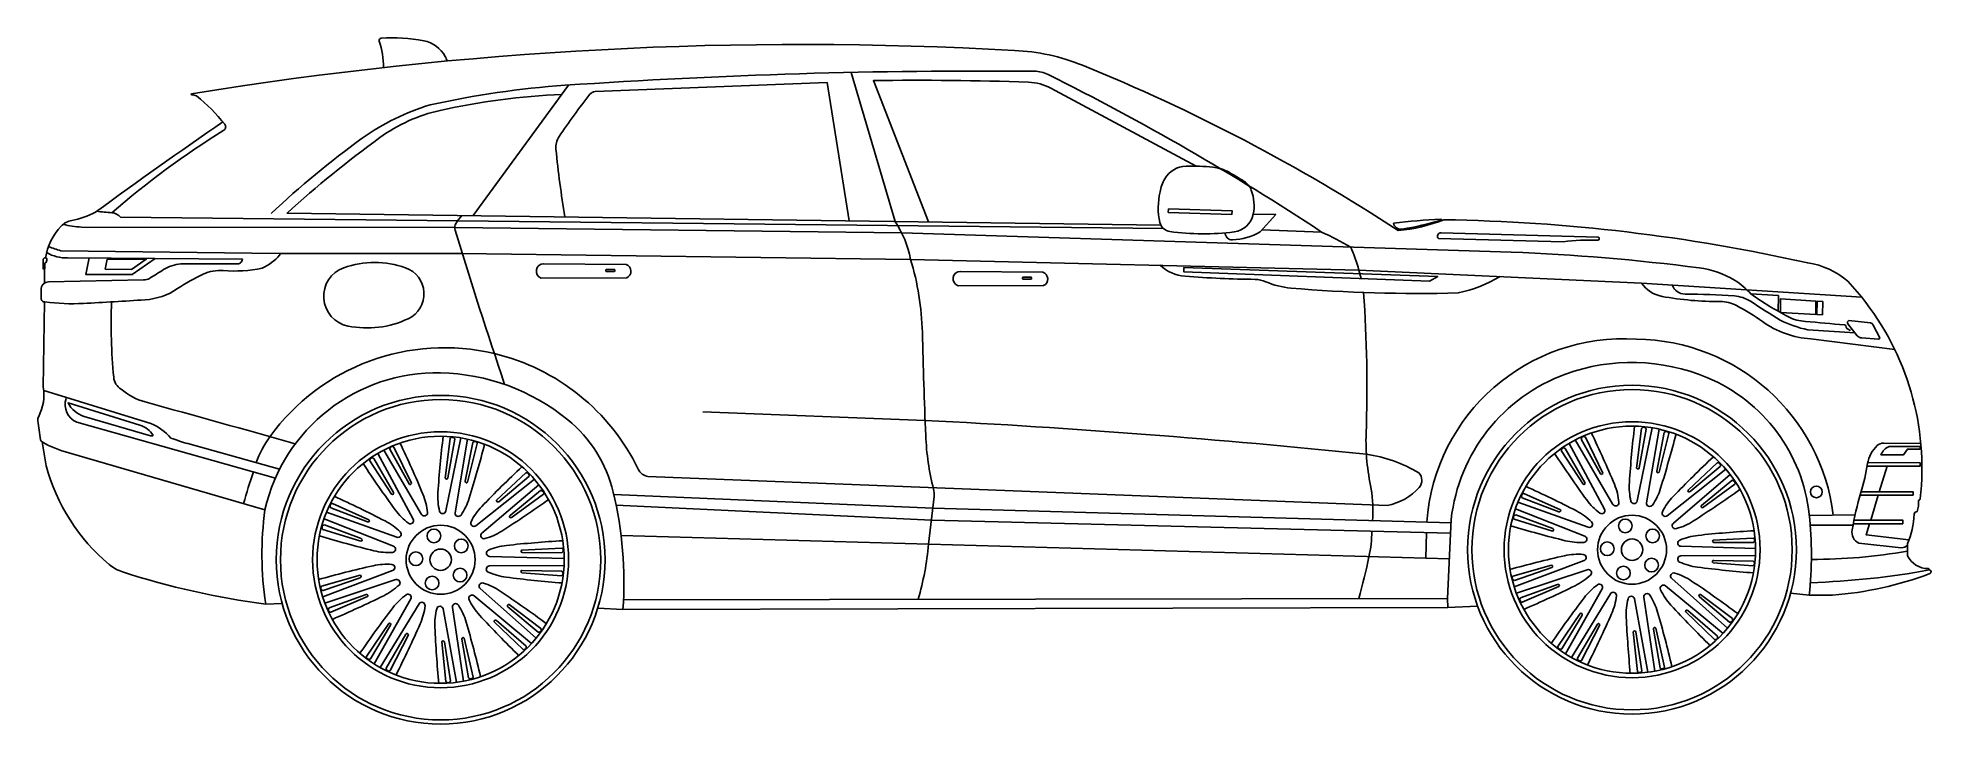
# Model space of a CAD drawing. Header units: millimetres. Extents: x 1216 to 6196, y 0 to 1806.
import ezdxf

# ---------------------------------------------------------------- set-up
doc = ezdxf.new("R2010")
doc.units = ezdxf.units.MM
doc.layers.add('ceco.net 518 - Rango Rover Velar - side', color=7, linetype='Continuous')

msp = doc.modelspace()

# ---------------------------------------------------------------- linework, layer by layer
at = {"layer": 'ceco.net 518 - Rango Rover Velar - side'}
for points in [[(2125.1, 1727.4, 0.071099), (2113.8, 1797.2, -0.487197), (2119, 1804.7, -0.060858), (2231.1, 1797.8, -0.22901), (2287.1, 1756.6, -0.041097), (2292.3, 1744.6, 0.720031)], [(1243.7, 1256.6, 0.029015), (1275.7, 1245.5), (1850.3, 1237.9), (2330.1, 1238.5), (3511.6, 1222.8), (4691, 1194.8), (5434.6, 1160.4), (6013.6, 1123.1), (5977.1, 1165, 0.146824), (5871.7, 1213.3, 0.051742), (4914.5, 1327, -0.070576), (4794.4, 1298.5, 0.048682), (3963.8, 1733.4, 0.085657), (3784.7, 1772.4, 0.054696), (1619.5, 1658.1, 0.822417), (1619.7, 1655.9, -0.086407), (1633, 1652.7, -0.054883), (1707.4, 1578.4, -0.450851), (1704.6, 1562.3, 0.041565), (1410.5, 1345.2)], [(4436.6, 1300.8), (4592.8, 1294.7, 0.030331), (3873.3, 1709, 0.113311), (3837, 1717.7, 0.019384), (2602.6, 1680.7, 0.037645), (2247.8, 1629.2, 0.083477), (2068.9, 1541.3, 0.034092), (1829.5, 1343.2)], [(3355.4, 1714.7), (3470.6, 1322.5, -0.099873), (3511.6, 1222.8, -0.067317), (3542.5, 1030.5, 0.003856), (3551.4, 759.5, 0.051365), (3571.8, 618.3, -0.079264), (3573.5, 599.1), (3559, 473.6, -0.046911), (3531.5, 328.5)], [(4262.9, 1467.9), (3880.7, 1672.8, 0.116499), (3821.7, 1688.9, 0.012103), (3413.8, 1693.2), (3558.8, 1321.3)], [(4170, 1313), (1871.1, 1344.7, -0.027194), (2115, 1543, -0.103028), (2273.8, 1614.5, -0.042992), (2593.9, 1656.9)], [(3350.1, 1324.2), (3292.3, 1687.9), (2681.7, 1664.4, 0.203829), (2668, 1657, 0.020407), (2587, 1545.6, 0.172258), (2578.7, 1512.4, 0.018912), (2602.3, 1334.6)], [(1702.3, 1584.7, 0.006541), (1367.2, 1347, -0.076118), (1305, 1325.2, 0.159682), (1276.7, 1309.8, 0.14741), (1235.7, 1227.1, -0.219228), (1238.7, 1225.8, -0.083212), (1238.3, 1216, -0.434322), (1236.6, 1214.9, 0.494532), (1234.4, 1213.2), (1234.4, 1198.9, -0.390523), (1232.7, 1196.9), (1233, 1160)], [(4167.9, 1400.1, 0.118688), (4167.5, 1319.9, 0.309511), (4193.6, 1296.1, 0.066479), (4363, 1295, 0.322443), (4412.9, 1341.4, 0.139349), (4407.8, 1404.8, 0.160873), (4389.3, 1427.9, 0.018601), (4349.3, 1451.8, 0.100008), (4306.5, 1465.2, 0.031922), (4236.2, 1467.9, 0.261796), (4180.4, 1434.7, 0.08877), (4167.9, 1400.1, 25.864989)], [(4176.9, 1304), (1433.1, 1334.2, 0.174665), (1410.5, 1345.2, 0.003411), (1370.3, 1349.2)], [(1282.3, 1314.9, 0.067005), (1330.3, 1307.9), (2312.2, 1306.4), (3488.2, 1292.2), (5091.4, 1241.7, -0.023244), (5586.1, 1200.3, -0.10318), (5679.2, 1167.9, -0.078993), (5722, 1131.9)], [(2330.6, 1338.4), (2319.9, 1324.5), (2313.3, 1313.5, 0.153123), (2313.2, 1299.2, 0.006643), (2443.5, 893.8, 0.718943)], [(4412.9, 1341.4), (4472.3, 1340.8), (4431.6, 1295.2, -0.117226), (4358.1, 1273.9, -0.435366), (4339.1, 1292.4, -0.977342)], [(4592.8, 1294.7, -0.022127), (4669.3, 1255, -0.040572), (4691, 1194.8), (4696.5, 1172.4)], [(1238.7, 1240.9, 0.1587), (1293.8, 1227.1), (1753.8, 1223.4, -0.473464), (1737.3, 1211), (1591.9, 1210.7, 0.126361), (1546.1, 1195.7, -0.004735), (1509.3, 1172.8, -0.144364), (1493.7, 1168.7), (1244, 1163.6, 0.42431), (1224.4, 1142.4), (1224.4, 1120.3, 0.423955), (1234.3, 1110.7, 0.044928), (1335.3, 1106.8, 0.004326), (1497.8, 1116.4, 0.132652), (1583.3, 1145.8, -0.041131), (1650.8, 1183.9, -0.128116), (1703.2, 1193.2, 0.070872), (1806, 1199.7, 0.102073), (1851.6, 1233.5, 0.562387), (1850.3, 1237.9)], [(1235.7, 1227.1, 0.454285), (1229.5, 1220.8), (1229.5, 1198.9, 0.354126), (1232.7, 1196.9)], [(2020.7, 1200.7, 0.761501), (2031.6, 1047.3, 0.161309), (2189.9, 1066.6, 0.672073), (2182.7, 1200.7, 0.16821), (2020.7, 1200.7, 1.102637)], [(5062.8, 1177.6, -0.08085), (4952.2, 1134.4, -0.027462), (4511.7, 1147.3, -0.082439), (4446.1, 1163.9, 0.099924), (4417.9, 1170.1, -0.014928), (4233.7, 1178.3, -0.172205), (4168.2, 1207.2)], [(6100.5, 985.9), (5879.6, 1013.6, -0.138027), (5752.7, 1059.1, 0.03345), (5684.3, 1101.2, 0.122938), (5641.6, 1111.7, -0.046738), (5488.3, 1125.4, -0.200313), (5434.6, 1160.4, 0.529153)], [(5996.1, 1029.4), (5871.6, 1037.6, -0.060865), (5799.4, 1062.6, -0.001604), (5720.7, 1112.6, 0.124846), (5678.8, 1126.5, 0.016326), (5548.9, 1131.6, -0.311658), (5515.1, 1155.3)], [(1233.3, 1110.7), (1229.6, 886.7, -0.165939), (1217.8, 809.8, 0.151755), (1215.8, 798.5, 0.010364), (1223, 748, 0.237498), (1227.1, 742.4, 0.125379)], [(1409.3, 1110.8, 0.031721), (1415.1, 912.7, 0.237411), (1434.7, 881.4, 0.113253), (1497.5, 847.7, -0.00261), (1892.7, 737.2)], [(4703.3, 1135.7, -0.026326), (4709.9, 765, 0.064158), (4723.6, 618.6, -0.058336), (4726.8, 535.3, 0.322072)], [(5984.1, 1036.8, -0.119065), (5980.9, 1037.1, -0.268729), (5971.8, 1047.6, 0.33744), (5968.4, 1050.6, -0.005764), (5865.6, 1059.7, -0.113034), (5820.9, 1071.4, -0.034304), (5722, 1131.9), (5794.6, 1127.7), (5794.2, 1085.9)], [(5881.2, 433.3, 0.043652), (6133.8, 455.2), (6133.8, 474.5, 0.102222), (6151.3, 552, -0.341102), (6159.6, 559.7, 0.093809), (6163.1, 586.9, -0.355918), (6165.3, 590, 0.293374), (6167.5, 592.4, 0.200635), (6013.6, 1123.1)], [(4869.3, 531.3, -0.411698), (5421.3, 1012.9, -0.375732), (5938.9, 549.6)], [(1789.6, 688.1, -0.055878), (1825.9, 756.2, -0.303334), (2416.5, 974.9, -0.225163), (2795.1, 670.5, 0.240222), (2820.4, 651.3), (4765, 575.5, 0.17124), (4849.7, 623, 0.393309), (4848.6, 661, 0.104427), (4710.6, 710, 0.01292), (3549.8, 799.2), (2965.4, 821.3)], [(2756.3, 327.3), (4924.1, 330.5), (4933.7, 538.7, -0.284759), (5234.3, 920.7, -0.188586), (5606.6, 912, -0.27318), (5875.6, 551.8, -0.054018), (5875.6, 339.3), (5826.6, 344.7)], [(1815, 316, -0.072298), (1813, 564.2, -0.355985), (2275, 924.2, -0.167002), (2609.4, 801, -0.164223), (2729.2, 610.5, -0.076734), (2754.8, 301.3)], [(1230.9, 877.4), (1513.1, 790.8, -0.109708), (1565.7, 752.8, 0.025577), (1610.5, 738), (1851.6, 670.8)], [(1840.5, 647.5), (1318.1, 794.6, -0.381743), (1289.7, 856.5, -0.737656)], [(2272.3, 560.6, -0.076035), (2268.1, 609.5, -0.012362), (2281.8, 757.5, -2.190608)], [(2328.2, 753.3), (2288.7, 560.8, -0.808232), (2272.3, 560.6, -0.200185)], [(2312.2, 749.7), (2293.9, 647.7, -0.798905), (2287.2, 647.4, -0.224783)], [(2312.2, 749.7, 0.635171), (2300.2, 751.8, -4.515787)], [(2346.2, 749.9), (2313.5, 556.1, 0.808232), (2328.8, 550.1, 0.200185)], [(5259.8, 747.6), (5359.3, 578.2, 0.808232), (5374.9, 583.4, 0.200185)], [(5276, 749.4, -0.635171), (5286.8, 755.2, 4.515787)], [(5276, 749.4), (5326.3, 658.8, 0.798905), (5332.7, 660.7, 0.224783)], [(5374.9, 583.4, 0.076035), (5363.1, 631, 0.012362), (5302.3, 766.6, 2.190608)], [(5406.5, 587, -0.076035), (5402.4, 635.9, -0.012362), (5416, 783.9, -2.190608)], [(5462.4, 779.6), (5423, 587.1, -0.808232), (5406.5, 587, -0.200185)], [(5446.5, 776.1), (5428.2, 674.1, -0.798905), (5421.5, 673.8, -0.224783)], [(5446.5, 776.1, 0.635171), (5434.4, 778.1, -4.515787)], [(5480.4, 776.3), (5447.7, 582.5, 0.808232), (5463, 576.4, 0.200185)], [(5463, 576.4, 0.076035), (5484.5, 620.5, 0.012362), (5525.2, 763.5, 2.190608)], [(5494, 767.2), (5474.3, 665.5, 0.798905), (5480.4, 662.8, 0.224783)], [(5494, 767.2, -0.635171), (5506, 764.8, 4.515787)], [(1813, 564.2), (1297.2, 714.1, -0.072147), (1227.1, 742.4), (1237.5, 680, 0.153777), (1403.6, 419.9, 0.096148), (1438.7, 400.5, 0.046383), (1815, 316), (1858.3, 317.6)], [(2099.7, 699.3, 0.635171), (2089.1, 693.1, -4.515787)], [(2099.7, 699.3), (2151.2, 609.4, -0.798905), (2146.2, 604.9, -0.224783)], [(2109.6, 712.2), (2203.1, 539.4, -0.808232), (2190.6, 528.7, -0.200185)], [(2125.5, 721.2), (2225, 551.8, 0.808232), (2240.7, 557, 0.200185)], [(2141.8, 723, -0.635171), (2152.5, 728.9, 4.515787)], [(2141.8, 723), (2192, 632.4, 0.798905), (2198.5, 634.3, 0.224783)], [(2240.7, 557, 0.076035), (2228.8, 604.6, 0.012362), (2168.1, 740.3, 2.190608)], [(2328.8, 550.1, 0.076035), (2350.3, 594.2, 0.012362), (2391, 737.1, 2.190608)], [(2359.7, 740.8), (2340, 639.1, 0.798905), (2346.2, 636.4, 0.224783)], [(2359.7, 740.8, -0.635171), (2371.7, 738.4, 4.515787)], [(5324.8, 555.1, -0.076035), (5290.2, 589.9, -0.012362), (5205.6, 712.1, -2.190608)], [(5233.9, 725.6, 0.635171), (5223.4, 719.5, -4.515787)], [(5233.9, 725.6), (5285.4, 635.8, -0.798905), (5280.5, 631.2, -0.224783)], [(5243.8, 738.6), (5337.4, 565.8, -0.808232), (5324.8, 555.1, -0.200185)], [(5489.6, 558.9, -0.076035), (5517.8, 599, -0.012362), (5623.4, 703.6, -2.190608)], [(6169.2, 738), (6071.5, 739.5, 0.195852), (6054.3, 732.8, 0.163315), (6029.1, 685.3, -0.030993), (6011.5, 609, 0.028785), (5988.5, 511.1, 0.329812), (6006, 475.9), (6117.6, 464.2, 0.282265), (6133.8, 471.9)], [(1782.8, 663.7, 0.016671), (1757, 580.5, 2.101834)], [(2190.6, 528.7, -0.076035), (2156, 563.5, -0.012362), (2071.3, 685.7, -2.190608)], [(2355.3, 532.5, -0.076035), (2383.6, 572.7, -0.012362), (2489.2, 677.3, -2.190608)], [(2507.4, 651.7), (2427.9, 585.3, -0.798905), (2422.6, 589.4, -0.224783)], [(2507.4, 651.7, 0.635171), (2499.6, 661, -4.515787)], [(5656.2, 670.6), (5502.3, 548.4, -0.808232), (5489.6, 558.9, -0.200185)], [(5667.8, 656.4), (5518.2, 529, 0.808232), (5526.1, 514.5, 0.200185)], [(5641.7, 678.1), (5562.2, 611.7, -0.798905), (5556.8, 615.8, -0.224783)], [(5641.7, 678.1, 0.635171), (5633.8, 687.4, -4.515787)], [(2168.7, 505.7, 0.076035), (2129, 534.5, 0.012362), (1995.3, 599.4, 2.190608)], [(2522, 644.2), (2368, 522.1, -0.808232), (2355.3, 532.5, -0.200185)], [(2533.6, 630), (2384, 502.6, 0.808232), (2391.8, 488.1, 0.200185)], [(2538.1, 614.3), (2457.7, 549.1, 0.798905), (2460.6, 543.1, 0.224783)], [(2538.1, 614.3, -0.635171), (2545.8, 604.8, 4.515787)], [(5120.5, 595.7, -0.635171), (5125, 607, 4.515787)], [(5303, 532, 0.076035), (5263.3, 560.9, 0.012362), (5129.5, 625.8, 2.190608)], [(5526.1, 514.5, 0.076035), (5570.9, 534.5, 0.012362), (5694, 617.8, 2.190608)], [(5672.4, 640.7), (5591.9, 575.5, 0.798905), (5594.9, 569.5, 0.224783)], [(5672.4, 640.7, -0.635171), (5680, 631.2, 4.515787)], [(1975, 557.5), (2160.1, 491.6, 0.808232), (2168.7, 505.7, 0.200185)], [(1986.3, 569.3, -0.635171), (1990.7, 580.7, 4.515787)], [(1986.3, 569.3), (2083, 532.2, 0.798905), (2086.7, 537.8, 0.224783)], [(2391.8, 488.1, 0.076035), (2436.6, 508.1, 0.012362), (2559.7, 591.5, 2.190608)], [(5103.5, 550.4, 0.635171), (5099.4, 538.9, -4.515787)], [(5102.8, 566.7), (5285.5, 494.5, -0.808232), (5282.8, 478.2, -0.200185)], [(5103.5, 550.4), (5200.7, 514.7, -0.798905), (5199.9, 508, -0.224783)], [(5109.2, 583.9), (5294.3, 518, 0.808232), (5303, 532, 0.200185)], [(5120.5, 595.7), (5217.2, 558.6, 0.798905), (5221, 564.2, 0.224783)], [(1969.3, 524, 0.635171), (1965.1, 512.5, -4.515787)], [(1968.5, 540.3), (2151.2, 468.1, -0.808232), (2148.5, 451.8, -0.200185)], [(1969.3, 524), (2066.5, 488.3, -0.798905), (2065.6, 481.6, -0.224783)], [(4724.8, 507.5, -0.057631), (4717.3, 440.6, -0.019101), (4690.3, 330.2)], [(5282.8, 478.2, -0.076035), (5233.9, 482.6, -0.012362), (5090.5, 521.8, -2.190608)], [(5535.1, 484, -0.076035), (5582.6, 496.6, -0.012362), (5730.7, 508.8, -2.190608)], [(2148.5, 451.8, -0.076035), (2099.7, 456.2, -0.012362), (1956.2, 495.4, -2.190608)], [(2600.3, 436), (2403.9, 441.4, -0.808232), (2400.9, 457.6, -0.200185)], [(2400.9, 457.6, -0.076035), (2448.3, 470.2, -0.012362), (2596.4, 482.5, -2.190608)], [(2594, 451.1), (2490.4, 451.4, -0.798905), (2489, 458, -0.224783)], [(2594, 451.1, 0.635171), (2594, 463.3, -4.515787)], [(5734.5, 462.4), (5538.1, 467.8, -0.808232), (5535.1, 484, -0.200185)], [(5728.3, 477.5), (5624.7, 477.8, -0.798905), (5623.2, 484.4, -0.224783)], [(5728.3, 477.5, 0.635171), (5728.2, 489.7, -4.515787)], [(6133.8, 455.2), (6133.8, 443.1, 0.285703), (6188.7, 409.1, -0.428279), (6191.9, 405.7, -0.037423), (5878.6, 372.2)], [(2146.6, 420.1, 0.076035), (2097.7, 416.7, 0.012362), (1953.5, 380.4, 2.190608)], [(1964.9, 335.2), (2149, 403.8, 0.808232), (2146.6, 420.1, 0.200185)], [(2600.1, 417.7), (2403.6, 416.3, 0.808232), (2400.3, 400.2, 0.200185)], [(2400.3, 400.2, 0.076035), (2447.5, 386.6, 0.012362), (2595.3, 371.4, 2.190608)], [(2593.5, 402.8), (2490, 404.6, 0.798905), (2488.4, 398, 0.224783)], [(2593.5, 402.8, -0.635171), (2593.2, 390.6, 4.515787)], [(5280.9, 446.5, 0.076035), (5231.9, 443, 0.012362), (5087.8, 406.8, 2.190608)], [(5099.1, 361.6), (5283.2, 430.2, 0.808232), (5280.9, 446.5, 0.200185)], [(5100.2, 377.9), (5198.1, 411.7, 0.798905), (5197.4, 418.3, 0.224783)], [(5105.2, 344.3), (5291.6, 406.4, -0.808232), (5300, 392.3, -0.200185)], [(5734.4, 444.1), (5537.9, 442.7, 0.808232), (5534.5, 426.5, 0.200185)], [(5534.5, 426.5, 0.076035), (5581.7, 413, 0.012362), (5729.6, 397.8, 2.190608)], [(5727.8, 429.2), (5624.2, 430.9, 0.798905), (5622.6, 424.4, 0.224783)], [(5727.8, 429.2, -0.635171), (5727.5, 416.9, 4.515787)], [(5875.6, 339.3), (5937.2, 339.3, 0.070878), (6193.1, 396.1, 0.785815), (6191.9, 405.7, 0.156125)], [(1965.9, 351.5, -0.635171), (1962, 363.1, 4.515787)], [(1965.9, 351.5), (2063.9, 385.3, 0.798905), (2063.1, 392, 0.224783)], [(1970.9, 318), (2157.4, 380.1, -0.808232), (2165.7, 365.9, -0.200185)], [(2165.7, 365.9, -0.076035), (2125.5, 337.8, -0.012362), (1990.4, 275.7, -2.190608)], [(2526.5, 226.3), (2379.5, 356.6, -0.808232), (2387.6, 371, -0.200185)], [(2387.6, 371, -0.076035), (2432.1, 350.1, -0.012362), (2553.4, 264.3, -2.190608)], [(5100.2, 377.9, -0.635171), (5096.3, 389.5, 4.515787)], [(5116.3, 332.3), (5213.7, 367.5, -0.798905), (5217.3, 361.8, -0.224783)], [(5300, 392.3, -0.076035), (5259.7, 364.2, -0.012362), (5124.7, 302, -2.190608)], [(5318.9, 366.7, 0.076035), (5283.6, 332.6, 0.012362), (5196.5, 212.2, 2.190608)], [(5234.2, 184.9), (5331.2, 355.8, 0.808232), (5318.9, 366.7, 0.200185)], [(5648.9, 238.7), (5497.4, 363.9, 0.808232), (5484.5, 353.7, 0.200185)], [(5484.5, 353.7, 0.076035), (5511.9, 313, 0.012362), (5615.4, 206.3, 2.190608)], [(5660.8, 252.6), (5513.8, 383, -0.808232), (5521.9, 397.4, -0.200185)], [(5521.9, 397.4, -0.076035), (5566.3, 376.5, -0.012362), (5687.7, 290.7, -2.190608)], [(1982, 306, 0.635171), (1986.2, 294.5, -4.515787)], [(1982, 306), (2079.4, 341.1, -0.798905), (2083.1, 335.4, -0.224783)], [(2184.7, 340.3, 0.076035), (2149.4, 306.2, 0.012362), (2062.2, 185.8, 2.190608)], [(2100, 158.5), (2197, 329.4, 0.808232), (2184.7, 340.3, 0.200185)], [(2115.7, 149.2), (2218.6, 316.6, -0.808232), (2234.2, 311.1, -0.200185)], [(2234.2, 311.1, -0.076035), (2221.3, 263.7, -0.012362), (2157.9, 129.3, -2.190608)], [(2265.1, 303.7, 0.076035), (2260, 254.9, 0.012362), (2270.6, 106.6, 2.190608)], [(2317.1, 110), (2281.6, 303.2, 0.808232), (2265.1, 303.7, 0.200185)], [(2335.2, 113), (2306.4, 307.3, -0.808232), (2321.8, 313.1, -0.200185)], [(2321.8, 313.1, -0.076035), (2342.4, 268.6, -0.012362), (2380.2, 124.8, -2.190608)], [(2514.6, 212.3), (2363.2, 337.5, 0.808232), (2350.2, 327.3, 0.200185)], [(2350.2, 327.3, 0.076035), (2377.7, 286.6, 0.012362), (2481.2, 179.9, 2.190608)], [(2531.4, 241.8), (2452.3, 308.7, -0.798905), (2455.3, 314.6, -0.224783)], [(5116.3, 332.3, 0.635171), (5120.5, 320.9, -4.515787)], [(5250, 175.6), (5352.9, 343, -0.808232), (5368.4, 337.5, -0.200185)], [(5368.4, 337.5, -0.076035), (5355.6, 290.1, -0.012362), (5292.1, 155.7, -2.190608)], [(5399.3, 330.1, 0.076035), (5394.2, 281.3, 0.012362), (5404.9, 133, 2.190608)], [(5451.3, 136.3), (5415.8, 329.6, 0.808232), (5399.3, 330.1, 0.200185)], [(5469.4, 139.3), (5440.6, 333.7, -0.808232), (5456.1, 339.5, -0.200185)], [(5456.1, 339.5, -0.076035), (5476.7, 295, -0.012362), (5514.5, 151.2, -2.190608)], [(5634.2, 231.5), (5556, 299.4, 0.798905), (5550.6, 295.5, 0.224783)], [(5665.6, 268.2), (5586.5, 335, -0.798905), (5589.6, 341, -0.224783)], [(2090.3, 171.7), (2143.6, 260.5, 0.798905), (2138.8, 265.1, 0.224783)], [(2500, 205.1), (2421.8, 273.1, 0.798905), (2416.3, 269.1, 0.224783)], [(2531.4, 241.8, 0.635171), (2539.2, 251.2, -4.515787)], [(5224.6, 198.1), (5277.9, 286.9, 0.798905), (5273, 291.5, 0.224783)], [(5266.2, 173.5), (5318.3, 263, -0.798905), (5324.7, 261, -0.224783)], [(5483.2, 148.1), (5465.5, 250.2, -0.798905), (5471.7, 252.8, -0.224783)], [(5665.6, 268.2, 0.635171), (5673.5, 277.6, -4.515787)], [(2131.9, 147.1), (2184, 236.6, -0.798905), (2190.4, 234.6, -0.224783)], [(2301.2, 113.9), (2285, 216.2, 0.798905), (2278.3, 216.6, 0.224783)], [(2348.9, 121.8), (2331.2, 223.8, -0.798905), (2337.4, 226.4, -0.224783)], [(2500, 205.1, -0.635171), (2491.9, 196, 4.515787)], [(5224.6, 198.1, -0.635171), (5214.1, 204.4, 4.515787)], [(5435.5, 140.2), (5419.2, 242.5, 0.798905), (5412.5, 243, 0.224783)], [(5634.2, 231.5, -0.635171), (5626.1, 222.3, 4.515787)], [(2090.3, 171.7, -0.635171), (2079.9, 178, 4.515787)], [(5266.2, 173.5, 0.635171), (5276.8, 167.4, -4.515787)], [(5483.2, 148.1, 0.635171), (5495.2, 150.3, -4.515787)], [(2131.9, 147.1, 0.635171), (2142.5, 141, -4.515787)], [(2301.2, 113.9, -0.635171), (2289.1, 112, 4.515787)], [(2348.9, 121.8, 0.635171), (2360.9, 123.9, -4.515787)], [(5435.5, 140.2, -0.635171), (5423.4, 138.4, 4.515787)]]:
    msp.add_lwpolyline(points, format="xyb", dxfattribs=at)
for points in [[(2611.8, 1681.3), (2360.7, 1337.9)], [(4189.9, 1356.1), (4357.3, 1350.7), (4357, 1341), (4189.3, 1346.4), (4189.9, 1356.1)], [(1523.8, 1225.3), (1463.5, 1183.2), (1341.5, 1183.2), (1350.3, 1226.7)], [(1397.8, 1223.5), (1393, 1197.2), (1461.7, 1196.2), (1500.6, 1222.9), (1397.8, 1223.5)], [(4230.4, 1201.5), (4898.4, 1177.8), (4876.3, 1165.7), (4230.5, 1189.6), (4230.4, 1201.5)], [(5799.9, 1082.7), (5800.4, 1119), (5893, 1112.9), (5893.1, 1077.9), (5799.9, 1082.7)], [(5896.4, 1112.7), (5911.3, 1111.6), (5910.4, 1077.2), (5895.8, 1077.4), (5896.4, 1112.7)], [(2300.2, 751.8), (2287.2, 647.4)], [(5286.8, 755.2), (5332.7, 660.7)], [(5434.4, 778.1), (5421.5, 673.8)], [(5506, 764.8), (5480.4, 662.8)], [(2152.5, 728.9), (2198.5, 634.3)], [(2371.7, 738.4), (2346.2, 636.4)], [(5223.4, 719.5), (5280.5, 631.2)], [(2089.1, 693.1), (2146.2, 604.9)], [(2499.6, 661), (2422.6, 589.4)], [(5633.8, 687.4), (5556.8, 615.8)], [(6028, 678.9), (6167.3, 678.6), (6167.3, 687.5), (6029.7, 688.5)], [(6060, 611.5), (6080.3, 678.8)], [(2545.8, 604.8), (2460.6, 543.1)], [(2730.7, 604.5), (3569.9, 568.3), (4933.3, 529.5)], [(5125, 607), (5221, 564.2)], [(5680, 631.2), (5594.9, 569.5)], [(6009.6, 602.5), (6149, 602.5), (6149, 611.5), (6012.2, 611.5)], [(6037.3, 536.5), (6057.3, 602.5)], [(1990.7, 580.7), (2086.7, 537.8)], [(2736.8, 576.5), (3566.2, 536.3), (4932, 502.3)], [(5996.3, 550.3), (5875.9, 549)], [(1965.1, 512.5), (2065.6, 481.6)], [(4866.8, 436.4), (4868.5, 503.9)], [(5099.4, 538.9), (5199.9, 508)], [(5990.7, 523.4), (5878.2, 523.6)], [(5991.4, 527), (6121.5, 527), (6121.5, 536.9), (5993.3, 536.3)], [(6138, 484.5), (6025.7, 497.8), (6034.5, 527)], [(2594, 463.3), (2489, 458)], [(4928.9, 434.6), (2749.8, 496.6)], [(5728.2, 489.7), (5623.2, 484.4)], [(5096.3, 389.5), (5197.4, 418.3)], [(5727.5, 416.9), (5622.6, 424.4)], [(1962, 363.1), (2063.1, 392)], [(2593.2, 390.6), (2488.4, 398)], [(5120.5, 320.9), (5217.3, 361.8)], [(1986.2, 294.5), (2083.1, 335.4)], [(2539.2, 251.2), (2455.3, 314.6)], [(4924.1, 330.5), (4925.3, 307.1), (2754.8, 301.3), (2688.4, 304.8)], [(4925.3, 307.1), (5003.1, 310.8)], [(5673.5, 277.6), (5589.6, 341)], [(2079.9, 178), (2138.8, 265.1)], [(2491.9, 196), (2416.3, 269.1)], [(5214.1, 204.4), (5273, 291.5)], [(5276.8, 167.4), (5324.7, 261)], [(5495.2, 150.3), (5471.7, 252.8)], [(5626.1, 222.3), (5550.6, 295.5)], [(2142.5, 141), (2190.4, 234.6)], [(2289.1, 112), (2278.3, 216.6)], [(2360.9, 123.9), (2337.4, 226.4)], [(5423.4, 138.4), (5412.5, 243)]]:
    msp.add_lwpolyline(points, dxfattribs=at)
for points in [[(4781.7, 1318.4, -0.00951), (4906.5, 1328.9, -0.684042), (4907.2, 1325.7, -0.031068), (4804.6, 1302.4, -0.405926)], [(4900, 1277.5), (5228.2, 1269.1, -0.043473), (5319.1, 1273.3, 0.855587), (5320.7, 1281.3), (4907.5, 1292.7, 0.642932)], [(2540, 1173.7), (2765, 1174.2, 0.680098), (2763.1, 1209.3), (2546.3, 1211.3, 0.854728)], [(2731.1, 1191, 1.028219), (2731.3, 1196.2), (2712.4, 1196.4, 1.02761), (2712.2, 1190.9)], [(3636.3, 1153.4), (3861.3, 1153.9, 0.680098), (3859.4, 1189), (3642.5, 1191, 0.854728)], [(3827.3, 1170.7, 1.028219), (3827.5, 1175.9), (3808.7, 1176.1, 1.02761), (3808.5, 1170.6)], [(6014, 1016.3), (6056.9, 1012.9, 0.405712), (6061.1, 1016.4), (6043.8, 1049.8, 0.19737), (6036.5, 1056), (5979.9, 1062, 0.49344), (5977.4, 1053.2), (6001.8, 1022, 0.236564)], [(1518.7, 759.8, -0.353148), (1517.3, 758.4, -0.069767), (1512.1, 758.6), (1337.3, 809.7, -0.207134), (1295.2, 845.5), (1484.3, 786.6, -0.180727)], [(6085.7, 730.4, 0.203162), (6064.4, 708.6), (6123.6, 708.6), (6133.9, 723.8), (6167.6, 723.8), (6167.6, 730.4)]]:
    msp.add_lwpolyline(points, format="xyb", close=True, dxfattribs=at)
for centre, radius in [((2275.2, 432.5), 432.5), ((2275.2, 432.5), 421.3), ((5409.5, 458.9), 432.5), ((5409.5, 458.9), 421.3), ((2275.2, 432.5), 336.7), ((2275.2, 432.5), 325.1), ((2275.2, 432.5), 325.1), ((5409.5, 458.9), 336.7), ((5409.5, 458.9), 325.1), ((5409.5, 458.9), 325.1), ((5894.3, 611), 15.5), ((5409.5, 458.9), 90.7), ((2275.2, 432.5), 90.7), ((2257.5, 495.3), 18), ((5391.8, 521.7), 18), ((5463.7, 495.1), 18), ((2210, 435.1), 18), ((2275.2, 432.5), 28.2), ((2329.5, 468.8), 18), ((5344.2, 461.4), 18), ((5409.5, 458.9), 28.2), ((2326.5, 392.1), 18), ((5386.9, 397.6), 18), ((5460.7, 418.4), 18), ((2252.6, 371.3), 18)]:
    msp.add_circle(centre, radius, dxfattribs=at)

doc.saveas('drawing.dxf')
